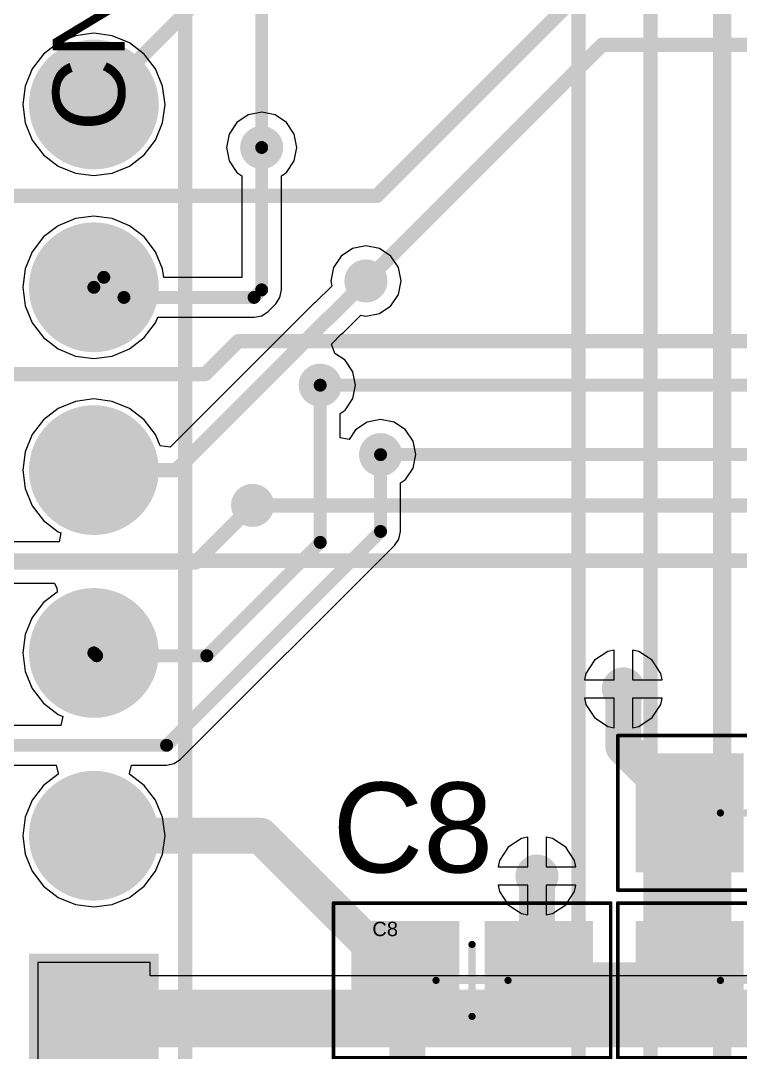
# Model space of a CAD drawing. Header units: inches. Extents: x 0 to 7.57, y 0 to 3.51.
# Drawn here: x 0.246 to 0.64, y 1.185 to 1.749 of the extents above; entities that cross this region are included whole.
import ezdxf

# ---------------------------------------------------------------- set-up
doc = ezdxf.new("R2010")
doc.units = ezdxf.units.IN
doc.header["$MEASUREMENT"] = 0
for name, color, linetype in [('Bottom Courtyard', 56, 'Continuous'), ('Bottom Overlay', 54, 'Continuous'), ('Bottom Solder', 6, 'Continuous'), ('L1', 1, 'Continuous'), ('L2', 5, 'Continuous'), ('Multi-Layer', 9, 'Continuous'), ('Pad Holes', 156, 'Continuous'), ('Top Courtyard', 56, 'Continuous'), ('Top Overlay', 2, 'Continuous'), ('Top Paste', 8, 'Continuous'), ('Top Solder', 216, 'Continuous'), ('Via Holes', 16, 'Continuous')]:
    doc.layers.add(name, color=color, linetype=linetype)
doc.styles.add('Arial', font='', dxfattribs={"height": 0.2})
doc.styles.get('Arial').set_extended_font_data('Arial')

# ---------------------------------------------------------------- blocks, each defined once
blk = doc.blocks.new('DW254R_22_10_85_10')
at = {"layer": 'Bottom Solder'}
h = blk.add_hatch(color=6, dxfattribs=at)
edge = h.paths.add_edge_path()
edge.add_arc((-0.35, -0.05), 0.0355, 0, 360)
h = blk.add_hatch(color=6, dxfattribs=at)
edge = h.paths.add_edge_path()
edge.add_arc((-0.25, -0.05), 0.0355, 0, 360)
h = blk.add_hatch(color=6, dxfattribs=at)
edge = h.paths.add_edge_path()
edge.add_arc((-0.15, -0.05), 0.0355, 0, 360)
h = blk.add_hatch(color=6, dxfattribs=at)
edge = h.paths.add_edge_path()
edge.add_arc((-0.05, -0.05), 0.0355, 0, 360)
h = blk.add_hatch(color=6, dxfattribs=at)
edge = h.paths.add_edge_path()
edge.add_arc((0.05, -0.05), 0.0355, 0, 360)
blk.add_hatch(color=6, dxfattribs=at).paths.add_polyline_path([(-0.47762, -0.02238), (-0.42238, -0.02238), (-0.42238, -0.07762), (-0.47762, -0.07762)])
at = {"layer": 'L1'}
blk.add_hatch(color=1, dxfattribs=at).paths.add_polyline_path([(-0.4815, -0.0185), (-0.4185, -0.0185), (-0.4185, -0.0815), (-0.4815, -0.0815)])
h = blk.add_hatch(color=1, dxfattribs=at)
edge = h.paths.add_edge_path()
edge.add_arc((-0.35, -0.05), 0.0315, 0, 360)
h = blk.add_hatch(color=1, dxfattribs=at)
edge = h.paths.add_edge_path()
edge.add_arc((-0.25, -0.05), 0.0315, 0, 360)
h = blk.add_hatch(color=1, dxfattribs=at)
edge = h.paths.add_edge_path()
edge.add_arc((-0.15, -0.05), 0.0315, 0, 360)
h = blk.add_hatch(color=1, dxfattribs=at)
edge = h.paths.add_edge_path()
edge.add_arc((-0.05, -0.05), 0.0315, 0, 360)
h = blk.add_hatch(color=1, dxfattribs=at)
edge = h.paths.add_edge_path()
edge.add_arc((0.05, -0.05), 0.0315, 0, 360)
at = {"layer": 'L2'}
h = blk.add_hatch(color=5, dxfattribs=at)
edge = h.paths.add_edge_path()
edge.add_arc((-0.35, -0.05), 0.0315, 0, 360)
h = blk.add_hatch(color=5, dxfattribs=at)
edge = h.paths.add_edge_path()
edge.add_arc((-0.25, -0.05), 0.0315, 0, 360)
h = blk.add_hatch(color=5, dxfattribs=at)
edge = h.paths.add_edge_path()
edge.add_arc((-0.15, -0.05), 0.0315, 0, 360)
h = blk.add_hatch(color=5, dxfattribs=at)
edge = h.paths.add_edge_path()
edge.add_arc((-0.05, -0.05), 0.0315, 0, 360)
h = blk.add_hatch(color=5, dxfattribs=at)
edge = h.paths.add_edge_path()
edge.add_arc((0.05, -0.05), 0.0315, 0, 360)
blk.add_hatch(color=5, dxfattribs=at).paths.add_polyline_path([(-0.47362, -0.02638), (-0.42638, -0.02638), (-0.42638, -0.07362), (-0.47362, -0.07362)])
at = {"layer": 'Multi-Layer'}
h = blk.add_hatch(color=9, dxfattribs=at)
edge = h.paths.add_edge_path()
edge.add_arc((-0.35, -0.05), 0.0315, 0, 360)
h = blk.add_hatch(color=9, dxfattribs=at)
edge = h.paths.add_edge_path()
edge.add_arc((-0.25, -0.05), 0.0315, 0, 360)
h = blk.add_hatch(color=9, dxfattribs=at)
edge = h.paths.add_edge_path()
edge.add_arc((-0.15, -0.05), 0.0315, 0, 360)
h = blk.add_hatch(color=9, dxfattribs=at)
edge = h.paths.add_edge_path()
edge.add_arc((-0.05, -0.05), 0.0315, 0, 360)
h = blk.add_hatch(color=9, dxfattribs=at)
edge = h.paths.add_edge_path()
edge.add_arc((0.05, -0.05), 0.0315, 0, 360)
at = {"layer": 'Pad Holes'}
h = blk.add_hatch(color=7, dxfattribs=at)
edge = h.paths.add_edge_path()
edge.add_arc((-0.45, -0.05), 0.01969, 0, 360)
h = blk.add_hatch(color=7, dxfattribs=at)
edge = h.paths.add_edge_path()
edge.add_arc((-0.35, -0.05), 0.01969, 0, 360)
h = blk.add_hatch(color=7, dxfattribs=at)
edge = h.paths.add_edge_path()
edge.add_arc((-0.25, -0.05), 0.01969, 0, 360)
h = blk.add_hatch(color=7, dxfattribs=at)
edge = h.paths.add_edge_path()
edge.add_arc((-0.15, -0.05), 0.01969, 0, 360)
h = blk.add_hatch(color=7, dxfattribs=at)
edge = h.paths.add_edge_path()
edge.add_arc((-0.05, -0.05), 0.01969, 0, 360)
h = blk.add_hatch(color=7, dxfattribs=at)
edge = h.paths.add_edge_path()
edge.add_arc((0.05, -0.05), 0.01969, 0, 360)
at = {"layer": 'Top Solder'}
blk.add_hatch(color=216, dxfattribs=at).paths.add_polyline_path([(-0.4855, -0.0145), (-0.4145, -0.0145), (-0.4145, -0.0855), (-0.4855, -0.0855)])
h = blk.add_hatch(color=216, dxfattribs=at)
edge = h.paths.add_edge_path()
edge.add_arc((-0.35, -0.05), 0.0355, 0, 360)
h = blk.add_hatch(color=216, dxfattribs=at)
edge = h.paths.add_edge_path()
edge.add_arc((-0.25, -0.05), 0.0355, 0, 360)
h = blk.add_hatch(color=216, dxfattribs=at)
edge = h.paths.add_edge_path()
edge.add_arc((-0.15, -0.05), 0.0355, 0, 360)
h = blk.add_hatch(color=216, dxfattribs=at)
edge = h.paths.add_edge_path()
edge.add_arc((-0.05, -0.05), 0.0355, 0, 360)
h = blk.add_hatch(color=216, dxfattribs=at)
edge = h.paths.add_edge_path()
edge.add_arc((0.05, -0.05), 0.0355, 0, 360)
at = {"layer": 'Top Courtyard'}
for points in [[(0, 0.01969, 0.00787, 0.00787, 0), (0, -0.01969, 0.00787, 0.00787, 0)], [(0.5, -0.1, 0.00787, 0.00787, 0), (-0.5, -0.1, 0.00787, 0.00787, 0)]]:
    blk.add_lwpolyline(points, format="xyseb", dxfattribs=at)
blk.add_lwpolyline([(-0.00197, -0.01969, 0.00394, 0.00394, 1), (0.00197, -0.01969, 0.00394, 0.00394, 1)], format="xyseb", close=True, dxfattribs=at)
at = {"layer": 'Top Overlay'}
blk.add_lwpolyline([(0.5, -0.1, 0.00787, 0.00787, 0), (-0.5, -0.1, 0.00787, 0.00787, 0)], format="xyseb", dxfattribs=at)
at = {"layer": 'Top Courtyard', "style": 'Arial'}
blk.add_text('CN2', height=0.03937, dxfattribs=at).set_placement((0.03543, -0.06693))
blk = doc.blocks.new('FMC_160LCD_V2_B_46')
at = {"layer": 'Bottom Courtyard'}
blk.add_lwpolyline([(1.29921, 0.90551, 0.00787, 0.00787, 0), (1.29921, -0.82677, 0.00787, 0.00787, 0)], format="xyseb", dxfattribs=at)
at = {"layer": 'Bottom Overlay'}
blk.add_lwpolyline([(1.26, 0.72835, 0.01, 0.01, 0), (1.26, -0.72835, 0.01, 0.01, 0)], format="xyseb", dxfattribs=at)
blk = doc.blocks.new('BACKLIGHT_B_52')
at = {"layer": 'Bottom Courtyard'}
blk.add_lwpolyline([(1.41732, 0.70866, 0.00787, 0.00787, 0), (1.41732, -0.70866, 0.00787, 0.00787, 0)], format="xyseb", dxfattribs=at)
blk = doc.blocks.new('CAP_SM0805_YAGEOCC2_N_59')
at = {"layer": 'L1'}
for points in [[(-0.06209, -0.02854), (-0.06209, 0.02854), (-0.01091, 0.02854), (-0.01091, -0.02854)], [(0.01091, -0.02854), (0.01091, 0.02854), (0.06209, 0.02854), (0.06209, -0.02854)]]:
    blk.add_hatch(color=1, dxfattribs=at).paths.add_polyline_path(points)
at = {"layer": 'Top Paste'}
for points in [[(-0.06209, -0.02854), (-0.06209, 0.02854), (-0.01091, 0.02854), (-0.01091, -0.02854)], [(0.01091, -0.02854), (0.01091, 0.02854), (0.06209, 0.02854), (0.06209, -0.02854)]]:
    blk.add_hatch(color=8, dxfattribs=at).paths.add_polyline_path(points)
at = {"layer": 'Top Solder'}
for points in [[(-0.06609, -0.03254), (-0.06609, 0.03254), (-0.00691, 0.03254), (-0.00691, -0.03254)], [(0.00691, -0.03254), (0.00691, 0.03254), (0.06609, 0.03254), (0.06609, -0.03254)]]:
    blk.add_hatch(color=216, dxfattribs=at).paths.add_polyline_path(points)
at = {"layer": 'Top Courtyard'}
for points in [[(0.07579, 0.04232, 0.00197, 0.00197, 0), (-0.07579, 0.04232, 0.00197, 0.00197, 0)], [(-0.07579, 0.04232, 0.00197, 0.00197, 0), (-0.07579, -0.04232, 0.00197, 0.00197, 0)], [(0.07579, 0.04232, 0.00197, 0.00197, 0), (0.07579, -0.04232, 0.00197, 0.00197, 0)], [(0, 0.01969, 0.00394, 0.00394, 0), (0, -0.01969, 0.00394, 0.00394, 0)], [(0.01969, 0, 0.00394, 0.00394, 0), (-0.01969, 0, 0.00394, 0.00394, 0)], [(0.07579, -0.04232, 0.00197, 0.00197, 0), (-0.07579, -0.04232, 0.00197, 0.00197, 0)]]:
    blk.add_lwpolyline(points, format="xyseb", dxfattribs=at)
for points in [[(-0.07628, 0.04232, 0.000984, 0.000984, 1), (-0.0753, 0.04232, 0.000984, 0.000984, 1)], [(-0.07628, 0.04232, 0.000984, 0.000984, 1), (-0.0753, 0.04232, 0.000984, 0.000984, 1)], [(0.0753, 0.04232, 0.000984, 0.000984, 1), (0.07628, 0.04232, 0.000984, 0.000984, 1)], [(0.0753, 0.04232, 0.000984, 0.000984, 1), (0.07628, 0.04232, 0.000984, 0.000984, 1)], [(-0.00098, 0.01969, 0.00197, 0.00197, 1), (0.00098, 0.01969, 0.00197, 0.00197, 1)], [(-0.02067, 0, 0.00197, 0.00197, 1), (-0.0187, 0, 0.00197, 0.00197, 1)], [(0.0187, 0, 0.00197, 0.00197, 1), (0.02067, 0, 0.00197, 0.00197, 1)], [(-0.00098, -0.01969, 0.00197, 0.00197, 1), (0.00098, -0.01969, 0.00197, 0.00197, 1)], [(-0.07628, -0.04232, 0.000984, 0.000984, 1), (-0.0753, -0.04232, 0.000984, 0.000984, 1)], [(-0.07628, -0.04232, 0.000984, 0.000984, 1), (-0.0753, -0.04232, 0.000984, 0.000984, 1)], [(0.0753, -0.04232, 0.000984, 0.000984, 1), (0.07628, -0.04232, 0.000984, 0.000984, 1)], [(0.0753, -0.04232, 0.000984, 0.000984, 1), (0.07628, -0.04232, 0.000984, 0.000984, 1)]]:
    blk.add_lwpolyline(points, format="xyseb", close=True, dxfattribs=at)
at = {"layer": 'Top Overlay'}
for points in [[(-0.07579, 0.04232, 0.00197, 0.00197, 0), (-0.07579, -0.04232, 0.00197, 0.00197, 0)], [(0.07579, 0.04232, 0.00197, 0.00197, 0), (-0.07579, 0.04232, 0.00197, 0.00197, 0)], [(0.07579, 0.04232, 0.00197, 0.00197, 0), (0.07579, -0.04232, 0.00197, 0.00197, 0)], [(0.07579, -0.04232, 0.00197, 0.00197, 0), (-0.07579, -0.04232, 0.00197, 0.00197, 0)]]:
    blk.add_lwpolyline(points, format="xyseb", dxfattribs=at)
for points in [[(-0.07628, 0.04232, 0.000984, 0.000984, 1), (-0.0753, 0.04232, 0.000984, 0.000984, 1)], [(-0.07628, 0.04232, 0.000984, 0.000984, 1), (-0.0753, 0.04232, 0.000984, 0.000984, 1)], [(0.0753, 0.04232, 0.000984, 0.000984, 1), (0.07628, 0.04232, 0.000984, 0.000984, 1)], [(0.0753, 0.04232, 0.000984, 0.000984, 1), (0.07628, 0.04232, 0.000984, 0.000984, 1)], [(-0.07628, -0.04232, 0.000984, 0.000984, 1), (-0.0753, -0.04232, 0.000984, 0.000984, 1)], [(-0.07628, -0.04232, 0.000984, 0.000984, 1), (-0.0753, -0.04232, 0.000984, 0.000984, 1)], [(0.0753, -0.04232, 0.000984, 0.000984, 1), (0.07628, -0.04232, 0.000984, 0.000984, 1)], [(0.0753, -0.04232, 0.000984, 0.000984, 1), (0.07628, -0.04232, 0.000984, 0.000984, 1)]]:
    blk.add_lwpolyline(points, format="xyseb", close=True, dxfattribs=at)
at = {"layer": 'Top Courtyard', "style": 'Arial'}
blk.add_text('C16', height=0.007874, dxfattribs=at).set_placement((-0.05453, 0.02421))
blk = doc.blocks.new('CAP_SM0805_YAGEOCC2_N_60')
at = {"layer": 'L1'}
for points in [[(-0.06209, -0.02854), (-0.06209, 0.02854), (-0.01091, 0.02854), (-0.01091, -0.02854)], [(0.01091, -0.02854), (0.01091, 0.02854), (0.06209, 0.02854), (0.06209, -0.02854)]]:
    blk.add_hatch(color=1, dxfattribs=at).paths.add_polyline_path(points)
at = {"layer": 'Top Paste'}
for points in [[(-0.06209, -0.02854), (-0.06209, 0.02854), (-0.01091, 0.02854), (-0.01091, -0.02854)], [(0.01091, -0.02854), (0.01091, 0.02854), (0.06209, 0.02854), (0.06209, -0.02854)]]:
    blk.add_hatch(color=8, dxfattribs=at).paths.add_polyline_path(points)
at = {"layer": 'Top Solder'}
for points in [[(-0.06609, -0.03254), (-0.06609, 0.03254), (-0.00691, 0.03254), (-0.00691, -0.03254)], [(0.00691, -0.03254), (0.00691, 0.03254), (0.06609, 0.03254), (0.06609, -0.03254)]]:
    blk.add_hatch(color=216, dxfattribs=at).paths.add_polyline_path(points)
at = {"layer": 'Top Courtyard'}
for points in [[(0.07579, 0.04232, 0.00197, 0.00197, 0), (-0.07579, 0.04232, 0.00197, 0.00197, 0)], [(-0.07579, 0.04232, 0.00197, 0.00197, 0), (-0.07579, -0.04232, 0.00197, 0.00197, 0)], [(0.07579, 0.04232, 0.00197, 0.00197, 0), (0.07579, -0.04232, 0.00197, 0.00197, 0)], [(0, 0.01969, 0.00394, 0.00394, 0), (0, -0.01969, 0.00394, 0.00394, 0)], [(0.01969, 0, 0.00394, 0.00394, 0), (-0.01969, 0, 0.00394, 0.00394, 0)], [(0.07579, -0.04232, 0.00197, 0.00197, 0), (-0.07579, -0.04232, 0.00197, 0.00197, 0)]]:
    blk.add_lwpolyline(points, format="xyseb", dxfattribs=at)
for points in [[(-0.07628, 0.04232, 0.000984, 0.000984, 1), (-0.0753, 0.04232, 0.000984, 0.000984, 1)], [(-0.07628, 0.04232, 0.000984, 0.000984, 1), (-0.0753, 0.04232, 0.000984, 0.000984, 1)], [(0.0753, 0.04232, 0.000984, 0.000984, 1), (0.07628, 0.04232, 0.000984, 0.000984, 1)], [(0.0753, 0.04232, 0.000984, 0.000984, 1), (0.07628, 0.04232, 0.000984, 0.000984, 1)], [(-0.00098, 0.01969, 0.00197, 0.00197, 1), (0.00098, 0.01969, 0.00197, 0.00197, 1)], [(-0.02067, 0, 0.00197, 0.00197, 1), (-0.0187, 0, 0.00197, 0.00197, 1)], [(0.0187, 0, 0.00197, 0.00197, 1), (0.02067, 0, 0.00197, 0.00197, 1)], [(-0.00098, -0.01969, 0.00197, 0.00197, 1), (0.00098, -0.01969, 0.00197, 0.00197, 1)], [(-0.07628, -0.04232, 0.000984, 0.000984, 1), (-0.0753, -0.04232, 0.000984, 0.000984, 1)], [(-0.07628, -0.04232, 0.000984, 0.000984, 1), (-0.0753, -0.04232, 0.000984, 0.000984, 1)], [(0.0753, -0.04232, 0.000984, 0.000984, 1), (0.07628, -0.04232, 0.000984, 0.000984, 1)], [(0.0753, -0.04232, 0.000984, 0.000984, 1), (0.07628, -0.04232, 0.000984, 0.000984, 1)]]:
    blk.add_lwpolyline(points, format="xyseb", close=True, dxfattribs=at)
at = {"layer": 'Top Overlay'}
for points in [[(-0.07579, 0.04232, 0.00197, 0.00197, 0), (-0.07579, -0.04232, 0.00197, 0.00197, 0)], [(0.07579, 0.04232, 0.00197, 0.00197, 0), (-0.07579, 0.04232, 0.00197, 0.00197, 0)], [(0.07579, 0.04232, 0.00197, 0.00197, 0), (0.07579, -0.04232, 0.00197, 0.00197, 0)], [(0.07579, -0.04232, 0.00197, 0.00197, 0), (-0.07579, -0.04232, 0.00197, 0.00197, 0)]]:
    blk.add_lwpolyline(points, format="xyseb", dxfattribs=at)
for points in [[(-0.07628, 0.04232, 0.000984, 0.000984, 1), (-0.0753, 0.04232, 0.000984, 0.000984, 1)], [(-0.07628, 0.04232, 0.000984, 0.000984, 1), (-0.0753, 0.04232, 0.000984, 0.000984, 1)], [(0.0753, 0.04232, 0.000984, 0.000984, 1), (0.07628, 0.04232, 0.000984, 0.000984, 1)], [(0.0753, 0.04232, 0.000984, 0.000984, 1), (0.07628, 0.04232, 0.000984, 0.000984, 1)], [(-0.07628, -0.04232, 0.000984, 0.000984, 1), (-0.0753, -0.04232, 0.000984, 0.000984, 1)], [(-0.07628, -0.04232, 0.000984, 0.000984, 1), (-0.0753, -0.04232, 0.000984, 0.000984, 1)], [(0.0753, -0.04232, 0.000984, 0.000984, 1), (0.07628, -0.04232, 0.000984, 0.000984, 1)], [(0.0753, -0.04232, 0.000984, 0.000984, 1), (0.07628, -0.04232, 0.000984, 0.000984, 1)]]:
    blk.add_lwpolyline(points, format="xyseb", close=True, dxfattribs=at)
at = {"layer": 'Top Courtyard', "style": 'Arial'}
blk.add_text('C15', height=0.007874, dxfattribs=at).set_placement((-0.05453, 0.02421))
blk = doc.blocks.new('CAP_SM0805_YAGEOCC2_N_65')
at = {"layer": 'L1'}
for points in [[(-0.06209, -0.02854), (-0.06209, 0.02854), (-0.01091, 0.02854), (-0.01091, -0.02854)], [(0.01091, -0.02854), (0.01091, 0.02854), (0.06209, 0.02854), (0.06209, -0.02854)]]:
    blk.add_hatch(color=1, dxfattribs=at).paths.add_polyline_path(points)
at = {"layer": 'Top Paste'}
for points in [[(-0.06209, -0.02854), (-0.06209, 0.02854), (-0.01091, 0.02854), (-0.01091, -0.02854)], [(0.01091, -0.02854), (0.01091, 0.02854), (0.06209, 0.02854), (0.06209, -0.02854)]]:
    blk.add_hatch(color=8, dxfattribs=at).paths.add_polyline_path(points)
at = {"layer": 'Top Solder'}
for points in [[(-0.06609, -0.03254), (-0.06609, 0.03254), (-0.00691, 0.03254), (-0.00691, -0.03254)], [(0.00691, -0.03254), (0.00691, 0.03254), (0.06609, 0.03254), (0.06609, -0.03254)]]:
    blk.add_hatch(color=216, dxfattribs=at).paths.add_polyline_path(points)
at = {"layer": 'Top Courtyard'}
for points in [[(-0.07579, 0.04232, 0.00197, 0.00197, 0), (0.07579, 0.04232, 0.00197, 0.00197, 0)], [(-0.07579, -0.04232, 0.00197, 0.00197, 0), (-0.07579, 0.04232, 0.00197, 0.00197, 0)], [(0.07579, -0.04232, 0.00197, 0.00197, 0), (0.07579, 0.04232, 0.00197, 0.00197, 0)], [(0, -0.01969, 0.00394, 0.00394, 0), (0, 0.01969, 0.00394, 0.00394, 0)], [(-0.01969, 0, 0.00394, 0.00394, 0), (0.01969, 0, 0.00394, 0.00394, 0)], [(-0.07579, -0.04232, 0.00197, 0.00197, 0), (0.07579, -0.04232, 0.00197, 0.00197, 0)]]:
    blk.add_lwpolyline(points, format="xyseb", dxfattribs=at)
for points in [[(-0.07628, 0.04232, 0.000984, 0.000984, 1), (-0.0753, 0.04232, 0.000984, 0.000984, 1)], [(-0.07628, 0.04232, 0.000984, 0.000984, 1), (-0.0753, 0.04232, 0.000984, 0.000984, 1)], [(0.0753, 0.04232, 0.000984, 0.000984, 1), (0.07628, 0.04232, 0.000984, 0.000984, 1)], [(0.0753, 0.04232, 0.000984, 0.000984, 1), (0.07628, 0.04232, 0.000984, 0.000984, 1)], [(-0.00098, 0.01969, 0.00197, 0.00197, 1), (0.00098, 0.01969, 0.00197, 0.00197, 1)], [(-0.02067, 0, 0.00197, 0.00197, 1), (-0.0187, 0, 0.00197, 0.00197, 1)], [(0.0187, 0, 0.00197, 0.00197, 1), (0.02067, 0, 0.00197, 0.00197, 1)], [(-0.00098, -0.01969, 0.00197, 0.00197, 1), (0.00098, -0.01969, 0.00197, 0.00197, 1)], [(-0.07628, -0.04232, 0.000984, 0.000984, 1), (-0.0753, -0.04232, 0.000984, 0.000984, 1)], [(-0.07628, -0.04232, 0.000984, 0.000984, 1), (-0.0753, -0.04232, 0.000984, 0.000984, 1)], [(0.0753, -0.04232, 0.000984, 0.000984, 1), (0.07628, -0.04232, 0.000984, 0.000984, 1)], [(0.0753, -0.04232, 0.000984, 0.000984, 1), (0.07628, -0.04232, 0.000984, 0.000984, 1)]]:
    blk.add_lwpolyline(points, format="xyseb", close=True, dxfattribs=at)
at = {"layer": 'Top Overlay'}
for points in [[(-0.07579, -0.04232, 0.00197, 0.00197, 0), (-0.07579, 0.04232, 0.00197, 0.00197, 0)], [(-0.07579, 0.04232, 0.00197, 0.00197, 0), (0.07579, 0.04232, 0.00197, 0.00197, 0)], [(0.07579, -0.04232, 0.00197, 0.00197, 0), (0.07579, 0.04232, 0.00197, 0.00197, 0)], [(-0.07579, -0.04232, 0.00197, 0.00197, 0), (0.07579, -0.04232, 0.00197, 0.00197, 0)]]:
    blk.add_lwpolyline(points, format="xyseb", dxfattribs=at)
for points in [[(-0.07628, 0.04232, 0.000984, 0.000984, 1), (-0.0753, 0.04232, 0.000984, 0.000984, 1)], [(-0.07628, 0.04232, 0.000984, 0.000984, 1), (-0.0753, 0.04232, 0.000984, 0.000984, 1)], [(0.0753, 0.04232, 0.000984, 0.000984, 1), (0.07628, 0.04232, 0.000984, 0.000984, 1)], [(0.0753, 0.04232, 0.000984, 0.000984, 1), (0.07628, 0.04232, 0.000984, 0.000984, 1)], [(-0.07628, -0.04232, 0.000984, 0.000984, 1), (-0.0753, -0.04232, 0.000984, 0.000984, 1)], [(-0.07628, -0.04232, 0.000984, 0.000984, 1), (-0.0753, -0.04232, 0.000984, 0.000984, 1)], [(0.0753, -0.04232, 0.000984, 0.000984, 1), (0.07628, -0.04232, 0.000984, 0.000984, 1)], [(0.0753, -0.04232, 0.000984, 0.000984, 1), (0.07628, -0.04232, 0.000984, 0.000984, 1)]]:
    blk.add_lwpolyline(points, format="xyseb", close=True, dxfattribs=at)
at = {"layer": 'Top Courtyard', "style": 'Arial'}
blk.add_text('C8', height=0.007874, dxfattribs=at).set_placement((-0.05453, 0.02421))

msp = doc.modelspace()

# ---------------------------------------------------------------- hatches: boundary and pattern name
at = {"layer": 'Bottom Solder'}
h = msp.add_hatch(color=6, dxfattribs=at)
edge = h.paths.add_edge_path()
edge.add_arc((0.378, 1.68), 0.00991, 0, 360)
h = msp.add_hatch(color=6, dxfattribs=at)
edge = h.paths.add_edge_path()
edge.add_arc((0.435, 1.607), 0.00991, 0, 360)
h = msp.add_hatch(color=6, dxfattribs=at)
edge = h.paths.add_edge_path()
edge.add_arc((0.41, 1.55), 0.00991, 0, 360)
h = msp.add_hatch(color=6, dxfattribs=at)
edge = h.paths.add_edge_path()
edge.add_arc((0.443, 1.512), 0.00991, 0, 360)
h = msp.add_hatch(color=6, dxfattribs=at)
edge = h.paths.add_edge_path()
edge.add_arc((0.37303, 1.48425), 0.00991, 0, 360)
h = msp.add_hatch(color=6, dxfattribs=at)
edge = h.paths.add_edge_path()
edge.add_arc((0.57579, 1.38386), 0.00991, 0, 360)
h = msp.add_hatch(color=6, dxfattribs=at)
edge = h.paths.add_edge_path()
edge.add_arc((0.52854, 1.2815), 0.00991, 0, 360)
at = {"layer": 'L1'}
h = msp.add_hatch(color=1, dxfattribs=at)
edge = h.paths.add_edge_path()
edge.add_arc((0.378, 1.68), 0.01181, 0, 360)
h = msp.add_hatch(color=1, dxfattribs=at)
edge = h.paths.add_edge_path()
edge.add_arc((0.435, 1.607), 0.01181, 0, 360)
h = msp.add_hatch(color=1, dxfattribs=at)
edge = h.paths.add_edge_path()
edge.add_arc((0.41, 1.55), 0.01181, 0, 360)
h = msp.add_hatch(color=1, dxfattribs=at)
edge = h.paths.add_edge_path()
edge.add_arc((0.443, 1.512), 0.01181, 0, 360)
h = msp.add_hatch(color=1, dxfattribs=at)
edge = h.paths.add_edge_path()
edge.add_arc((0.37303, 1.48425), 0.01181, 0, 360)
h = msp.add_hatch(color=1, dxfattribs=at)
edge = h.paths.add_edge_path()
edge.add_arc((0.57579, 1.38386), 0.01181, 0, 360)
h = msp.add_hatch(color=1, dxfattribs=at)
edge = h.paths.add_edge_path()
edge.add_arc((0.52854, 1.2815), 0.01181, 0, 360)
at = {"layer": 'L2'}
h = msp.add_hatch(color=5, dxfattribs=at)
edge = h.paths.add_edge_path()
edge.add_arc((0.378, 1.68), 0.01181, 0, 360)
h = msp.add_hatch(color=5, dxfattribs=at)
edge = h.paths.add_edge_path()
edge.add_arc((0.435, 1.607), 0.01181, 0, 360)
h = msp.add_hatch(color=5, dxfattribs=at)
edge = h.paths.add_edge_path()
edge.add_arc((0.41, 1.55), 0.01181, 0, 360)
h = msp.add_hatch(color=5, dxfattribs=at)
edge = h.paths.add_edge_path()
edge.add_arc((0.443, 1.512), 0.01181, 0, 360)
h = msp.add_hatch(color=5, dxfattribs=at)
edge = h.paths.add_edge_path()
edge.add_arc((0.37303, 1.48425), 0.01181, 0, 360)
h = msp.add_hatch(color=5, dxfattribs=at)
edge = h.paths.add_edge_path()
edge.add_arc((0.57579, 1.38386), 0.01181, 0, 360)
h = msp.add_hatch(color=5, dxfattribs=at)
edge = h.paths.add_edge_path()
edge.add_arc((0.52854, 1.2815), 0.01181, 0, 360)
at = {"layer": 'Top Solder'}
h = msp.add_hatch(color=216, dxfattribs=at)
edge = h.paths.add_edge_path()
edge.add_arc((0.378, 1.68), 0.00991, 0, 360)
h = msp.add_hatch(color=216, dxfattribs=at)
edge = h.paths.add_edge_path()
edge.add_arc((0.435, 1.607), 0.00991, 0, 360)
h = msp.add_hatch(color=216, dxfattribs=at)
edge = h.paths.add_edge_path()
edge.add_arc((0.41, 1.55), 0.00991, 0, 360)
h = msp.add_hatch(color=216, dxfattribs=at)
edge = h.paths.add_edge_path()
edge.add_arc((0.443, 1.512), 0.00991, 0, 360)
h = msp.add_hatch(color=216, dxfattribs=at)
edge = h.paths.add_edge_path()
edge.add_arc((0.37303, 1.48425), 0.00991, 0, 360)
h = msp.add_hatch(color=216, dxfattribs=at)
edge = h.paths.add_edge_path()
edge.add_arc((0.57579, 1.38386), 0.00991, 0, 360)
h = msp.add_hatch(color=216, dxfattribs=at)
edge = h.paths.add_edge_path()
edge.add_arc((0.52854, 1.2815), 0.00991, 0, 360)
at = {"layer": 'Via Holes'}
h = msp.add_hatch(color=7, dxfattribs=at)
edge = h.paths.add_edge_path()
edge.add_arc((0.378, 1.68), 0.00591, 0, 360)
h = msp.add_hatch(color=7, dxfattribs=at)
edge = h.paths.add_edge_path()
edge.add_arc((0.435, 1.607), 0.00591, 0, 360)
h = msp.add_hatch(color=7, dxfattribs=at)
edge = h.paths.add_edge_path()
edge.add_arc((0.41, 1.55), 0.00591, 0, 360)
h = msp.add_hatch(color=7, dxfattribs=at)
edge = h.paths.add_edge_path()
edge.add_arc((0.443, 1.512), 0.00591, 0, 360)
h = msp.add_hatch(color=7, dxfattribs=at)
edge = h.paths.add_edge_path()
edge.add_arc((0.37303, 1.48425), 0.00591, 0, 360)
h = msp.add_hatch(color=7, dxfattribs=at)
edge = h.paths.add_edge_path()
edge.add_arc((0.57579, 1.38386), 0.00591, 0, 360)
h = msp.add_hatch(color=7, dxfattribs=at)
edge = h.paths.add_edge_path()
edge.add_arc((0.52854, 1.2815), 0.00591, 0, 360)

# ---------------------------------------------------------------- linework, layer by layer
at = {"layer": 'L1'}
for points in [[(0.28622, 1.70354, 0.00787, 0.00787, 0), (0.49606, 1.91339, 0.00787, 0.00787, 0)], [(0.44094, 1.65354, 0.00787, 0.00787, 0), (0.55217, 1.76476, 0.00787, 0.00787, 0)], [(0.378, 1.68, 0.00709, 0.00709, 0), (0.378, 1.75989, 0.00709, 0.00709, 0)], [(0.435, 1.607, 0.00787, 0.00787, 0), (0.56422, 1.73622, 0.00787, 0.00787, 0)], [(0.56422, 1.73622, 0.00787, 0.00787, 0), (1.12055, 1.73622, 0.00787, 0.00787, 0)], [(0.24114, 1.65354, 0.00787, 0.00787, 0), (0.44094, 1.65354, 0.00787, 0.00787, 0)], [(0.347, 1.556, 0.00787, 0.00787, 0), (0.365, 1.574, 0.00787, 0.00787, 0)], [(0.365, 1.574, 0.00787, 0.00787, 0), (0.803, 1.574, 0.00787, 0.00787, 0)], [(0.23869, 1.556, 0.00787, 0.00787, 0), (0.347, 1.556, 0.00787, 0.00787, 0)], [(0.41, 1.55, 0.00709, 0.00709, 0), (0.77736, 1.55, 0.00709, 0.00709, 0)], [(0.443, 1.512, 0.00709, 0.00709, 0), (0.805, 1.512, 0.00709, 0.00709, 0)], [(0.37303, 1.48425, 0.00787, 0.00787, 0), (0.79125, 1.48425, 0.00787, 0.00787, 0)], [(0.23576, 1.454, 0.00787, 0.00787, 0), (0.796, 1.454, 0.00787, 0.00787, 0)], [(0.57579, 1.35228, 0.01969, 0.01969, 0), (0.57579, 1.38386, 0.01969, 0.01969, 0)], [(0.57579, 1.35228, 0.01969, 0.01969, 0), (0.59335, 1.33472, 0.01969, 0.01969, 0)], [(0.59335, 1.33472, 0.01969, 0.01969, 0), (0.5963, 1.33472, 0.01969, 0.01969, 0)], [(0.5963, 1.33472, 0.01969, 0.01969, 0), (0.61205, 1.31898, 0.01969, 0.01969, 0)], [(0.60925, 1.31323, 0.03937, 0.03937, 0), (0.61205, 1.31602, 0.03937, 0.03937, 0)], [(0.60925, 1.2272, 0.03937, 0.03937, 0), (0.60925, 1.31323, 0.03937, 0.03937, 0)], [(0.61205, 1.31602, 0.01969, 0.01969, 0), (0.61205, 1.31898, 0.01969, 0.01969, 0)], [(0.28622, 1.30354, 0.01969, 0.01969, 0), (0.3774, 1.30354, 0.01969, 0.01969, 0)], [(0.3774, 1.30354, 0.01969, 0.01969, 0), (0.43783, 1.24311, 0.01969, 0.01969, 0)], [(0.52854, 1.22539, 0.01969, 0.01969, 0), (0.52854, 1.2815, 0.01969, 0.01969, 0)], [(0.43783, 1.24311, 0.01969, 0.01969, 0), (0.44079, 1.24311, 0.01969, 0.01969, 0)], [(0.44079, 1.24311, 0.01969, 0.01969, 0), (0.45654, 1.22736, 0.01969, 0.01969, 0)], [(0.45654, 1.22441, 0.01969, 0.01969, 0), (0.45654, 1.22736, 0.01969, 0.01969, 0)], [(0.60646, 1.22441, 0.01969, 0.01969, 0), (0.60925, 1.2272, 0.01969, 0.01969, 0)], [(0.45654, 1.22441, 0.01969, 0.01969, 0), (0.4576, 1.22335, 0.01969, 0.01969, 0)], [(0.4576, 1.15248, 0.01969, 0.01969, 0), (0.4576, 1.22335, 0.01969, 0.01969, 0)], [(0.52854, 1.22539, 0.01969, 0.01969, 0), (0.52953, 1.22441, 0.01969, 0.01969, 0)], [(0.52953, 1.22441, 0.01969, 0.01969, 0), (0.60646, 1.22441, 0.01969, 0.01969, 0)]]:
    msp.add_lwpolyline(points, format="xyseb", dxfattribs=at)
for points in [[(0.56225, 1.73622, 0.00394, 0.00394, 1), (0.56619, 1.73622, 0.00394, 0.00394, 1)], [(0.56225, 1.73622, 0.00394, 0.00394, 1), (0.56619, 1.73622, 0.00394, 0.00394, 1)], [(0.28425, 1.70354, 0.00394, 0.00394, 1), (0.28819, 1.70354, 0.00394, 0.00394, 1)], [(0.37623, 1.68, 0.00354, 0.00354, 1), (0.37977, 1.68, 0.00354, 0.00354, 1)], [(0.43898, 1.65354, 0.00394, 0.00394, 1), (0.44291, 1.65354, 0.00394, 0.00394, 1)], [(0.43898, 1.65354, 0.00394, 0.00394, 1), (0.44291, 1.65354, 0.00394, 0.00394, 1)], [(0.43303, 1.607, 0.00394, 0.00394, 1), (0.43697, 1.607, 0.00394, 0.00394, 1)], [(0.36303, 1.574, 0.00394, 0.00394, 1), (0.36697, 1.574, 0.00394, 0.00394, 1)], [(0.36303, 1.574, 0.00394, 0.00394, 1), (0.36697, 1.574, 0.00394, 0.00394, 1)], [(0.34503, 1.556, 0.00394, 0.00394, 1), (0.34897, 1.556, 0.00394, 0.00394, 1)], [(0.34503, 1.556, 0.00394, 0.00394, 1), (0.34897, 1.556, 0.00394, 0.00394, 1)], [(0.40823, 1.55, 0.00354, 0.00354, 1), (0.41177, 1.55, 0.00354, 0.00354, 1)], [(0.44123, 1.512, 0.00354, 0.00354, 1), (0.44477, 1.512, 0.00354, 0.00354, 1)], [(0.37106, 1.48425, 0.00394, 0.00394, 1), (0.375, 1.48425, 0.00394, 0.00394, 1)], [(0.57087, 1.38386, 0.00984, 0.00984, 1), (0.58071, 1.38386, 0.00984, 0.00984, 1)], [(0.57087, 1.35228, 0.00984, 0.00984, 1), (0.58071, 1.35228, 0.00984, 0.00984, 1)], [(0.57087, 1.35228, 0.00984, 0.00984, 1), (0.58071, 1.35228, 0.00984, 0.00984, 1)], [(0.58843, 1.33472, 0.00984, 0.00984, 1), (0.59827, 1.33472, 0.00984, 0.00984, 1)], [(0.58843, 1.33472, 0.00984, 0.00984, 1), (0.59827, 1.33472, 0.00984, 0.00984, 1)], [(0.59138, 1.33472, 0.00984, 0.00984, 1), (0.60122, 1.33472, 0.00984, 0.00984, 1)], [(0.59138, 1.33472, 0.00984, 0.00984, 1), (0.60122, 1.33472, 0.00984, 0.00984, 1)], [(0.59941, 1.31323, 0.01969, 0.01969, 1), (0.61909, 1.31323, 0.01969, 0.01969, 1)], [(0.59941, 1.31323, 0.01969, 0.01969, 1), (0.61909, 1.31323, 0.01969, 0.01969, 1)], [(0.6022, 1.31602, 0.01969, 0.01969, 1), (0.62189, 1.31602, 0.01969, 0.01969, 1)], [(0.60713, 1.31898, 0.00984, 0.00984, 1), (0.61697, 1.31898, 0.00984, 0.00984, 1)], [(0.60713, 1.31898, 0.00984, 0.00984, 1), (0.61697, 1.31898, 0.00984, 0.00984, 1)], [(0.60713, 1.31602, 0.00984, 0.00984, 1), (0.61697, 1.31602, 0.00984, 0.00984, 1)], [(0.2813, 1.30354, 0.00984, 0.00984, 1), (0.29114, 1.30354, 0.00984, 0.00984, 1)], [(0.37248, 1.30354, 0.00984, 0.00984, 1), (0.38232, 1.30354, 0.00984, 0.00984, 1)], [(0.37248, 1.30354, 0.00984, 0.00984, 1), (0.38232, 1.30354, 0.00984, 0.00984, 1)], [(0.52362, 1.2815, 0.00984, 0.00984, 1), (0.53346, 1.2815, 0.00984, 0.00984, 1)], [(0.43291, 1.24311, 0.00984, 0.00984, 1), (0.44276, 1.24311, 0.00984, 0.00984, 1)], [(0.43291, 1.24311, 0.00984, 0.00984, 1), (0.44276, 1.24311, 0.00984, 0.00984, 1)], [(0.43587, 1.24311, 0.00984, 0.00984, 1), (0.44571, 1.24311, 0.00984, 0.00984, 1)], [(0.43587, 1.24311, 0.00984, 0.00984, 1), (0.44571, 1.24311, 0.00984, 0.00984, 1)], [(0.59941, 1.2272, 0.01969, 0.01969, 1), (0.61909, 1.2272, 0.01969, 0.01969, 1)], [(0.45161, 1.22736, 0.00984, 0.00984, 1), (0.46146, 1.22736, 0.00984, 0.00984, 1)], [(0.45161, 1.22736, 0.00984, 0.00984, 1), (0.46146, 1.22736, 0.00984, 0.00984, 1)], [(0.60433, 1.2272, 0.00984, 0.00984, 1), (0.61417, 1.2272, 0.00984, 0.00984, 1)], [(0.45161, 1.22441, 0.00984, 0.00984, 1), (0.46146, 1.22441, 0.00984, 0.00984, 1)], [(0.45161, 1.22441, 0.00984, 0.00984, 1), (0.46146, 1.22441, 0.00984, 0.00984, 1)], [(0.45268, 1.22335, 0.00984, 0.00984, 1), (0.46252, 1.22335, 0.00984, 0.00984, 1)], [(0.45268, 1.22335, 0.00984, 0.00984, 1), (0.46252, 1.22335, 0.00984, 0.00984, 1)], [(0.52362, 1.22539, 0.00984, 0.00984, 1), (0.53346, 1.22539, 0.00984, 0.00984, 1)], [(0.52362, 1.22539, 0.00984, 0.00984, 1), (0.53346, 1.22539, 0.00984, 0.00984, 1)], [(0.52461, 1.22441, 0.00984, 0.00984, 1), (0.53445, 1.22441, 0.00984, 0.00984, 1)], [(0.52461, 1.22441, 0.00984, 0.00984, 1), (0.53445, 1.22441, 0.00984, 0.00984, 1)], [(0.60154, 1.22441, 0.00984, 0.00984, 1), (0.61138, 1.22441, 0.00984, 0.00984, 1)], [(0.60154, 1.22441, 0.00984, 0.00984, 1), (0.61138, 1.22441, 0.00984, 0.00984, 1)]]:
    msp.add_lwpolyline(points, format="xyseb", close=True, dxfattribs=at)
at = {"layer": 'L2'}
for p, q in [((0.27615, 1.74113), (0.26676, 1.73725)), ((0.28622, 1.74246), (0.27615, 1.74113)), ((0.29629, 1.74113), (0.28622, 1.74246)), ((0.30568, 1.73725), (0.29629, 1.74113)), ((0.26676, 1.73725), (0.2587, 1.73106)), ((0.31374, 1.73106), (0.30568, 1.73725)), ((0.2587, 1.73106), (0.25252, 1.723)), ((0.31992, 1.723), (0.31374, 1.73106)), ((0.25252, 1.723), (0.24863, 1.71362)), ((0.32381, 1.71362), (0.31992, 1.723)), ((0.24863, 1.71362), (0.2473, 1.70354)), ((0.32514, 1.70354), (0.32381, 1.71362)), ((0.2473, 1.70354), (0.24863, 1.69347)), ((0.32381, 1.69347), (0.32514, 1.70354)), ((0.378, 1.69927), (0.37063, 1.6978)), ((0.38537, 1.6978), (0.378, 1.69927)), ((0.24863, 1.69347), (0.25252, 1.68409)), ((0.31992, 1.68409), (0.32381, 1.69347)), ((0.36438, 1.69362), (0.3602, 1.68737)), ((0.37063, 1.6978), (0.36438, 1.69362)), ((0.39162, 1.69362), (0.38537, 1.6978)), ((0.3958, 1.68737), (0.39162, 1.69362)), ((0.25252, 1.68409), (0.2587, 1.67603)), ((0.31374, 1.67603), (0.31992, 1.68409)), ((0.3602, 1.68737), (0.35873, 1.68)), ((0.39727, 1.68), (0.3958, 1.68737)), ((0.35873, 1.68), (0.3602, 1.67263)), ((0.3958, 1.67263), (0.39727, 1.68)), ((0.2587, 1.67603), (0.26676, 1.66984)), ((0.30568, 1.66984), (0.31374, 1.67603)), ((0.3602, 1.67263), (0.36438, 1.66638)), ((0.39162, 1.66638), (0.3958, 1.67263)), ((0.26676, 1.66984), (0.27615, 1.66595)), ((0.27615, 1.66595), (0.28622, 1.66463)), ((0.28622, 1.66463), (0.29629, 1.66595)), ((0.29629, 1.66595), (0.30568, 1.66984)), ((0.36438, 1.66638), (0.36716, 1.66451)), ((0.38884, 1.66451), (0.39162, 1.66638)), ((0.36716, 1.66451), (0.36716, 1.60884)), ((0.38884, 1.60215), (0.38884, 1.66451)), ((0.28622, 1.64246), (0.27615, 1.64113)), ((0.29629, 1.64113), (0.28622, 1.64246)), ((0.26676, 1.63725), (0.2587, 1.63106)), ((0.27615, 1.64113), (0.26676, 1.63725)), ((0.30568, 1.63725), (0.29629, 1.64113)), ((0.31374, 1.63106), (0.30568, 1.63725)), ((0.2587, 1.63106), (0.25252, 1.623)), ((0.31992, 1.623), (0.31374, 1.63106)), ((0.435, 1.62627), (0.42763, 1.6248)), ((0.44237, 1.6248), (0.435, 1.62627)), ((0.25252, 1.623), (0.24863, 1.61362)), ((0.32381, 1.61362), (0.31992, 1.623)), ((0.42138, 1.62062), (0.4172, 1.61437)), ((0.42763, 1.6248), (0.42138, 1.62062)), ((0.44862, 1.62062), (0.44237, 1.6248)), ((0.4528, 1.61437), (0.44862, 1.62062)), ((0.4172, 1.61437), (0.41573, 1.607)), ((0.45427, 1.607), (0.4528, 1.61437)), ((0.24863, 1.61362), (0.2473, 1.60354)), ((0.32444, 1.60884), (0.32381, 1.61362)), ((0.36716, 1.60884), (0.32444, 1.60884)), ((0.2473, 1.60354), (0.24863, 1.59347)), ((0.41629, 1.60419), (0.40726, 1.59515)), ((0.41573, 1.607), (0.41629, 1.60419)), ((0.4528, 1.59963), (0.45427, 1.607)), ((0.38566, 1.59449), (0.38801, 1.598)), ((0.38801, 1.598), (0.38884, 1.60215)), ((0.44862, 1.59338), (0.4528, 1.59963)), ((0.24863, 1.59347), (0.25252, 1.58409)), ((0.40637, 1.59456), (0.32795, 1.51613)), ((0.38151, 1.59034), (0.38566, 1.59449)), ((0.38566, 1.59449), (0.38566, 1.59449)), ((0.40726, 1.59515), (0.40637, 1.59456)), ((0.44237, 1.5892), (0.44862, 1.59338)), ((0.31992, 1.58409), (0.3212, 1.58716)), ((0.3212, 1.58716), (0.37385, 1.58716)), ((0.37385, 1.58716), (0.378, 1.58799)), ((0.378, 1.58799), (0.38151, 1.59034)), ((0.42256, 1.57867), (0.43219, 1.58829)), ((0.43219, 1.58829), (0.435, 1.58773)), ((0.435, 1.58773), (0.44237, 1.5892)), ((0.25252, 1.58409), (0.2587, 1.57603)), ((0.31374, 1.57603), (0.31992, 1.58409)), ((0.2587, 1.57603), (0.26676, 1.56984)), ((0.30568, 1.56984), (0.31374, 1.57603)), ((0.41612, 1.57252), (0.42168, 1.57808)), ((0.42168, 1.57808), (0.42256, 1.57867)), ((0.26676, 1.56984), (0.27615, 1.56595)), ((0.29629, 1.56595), (0.30568, 1.56984)), ((0.41803, 1.56736), (0.41612, 1.57252)), ((0.27615, 1.56595), (0.28622, 1.56463)), ((0.28622, 1.56463), (0.29629, 1.56595)), ((0.42362, 1.56362), (0.41803, 1.56736)), ((0.4278, 1.55737), (0.42362, 1.56362)), ((0.42927, 1.55), (0.4278, 1.55737)), ((0.4278, 1.54263), (0.42927, 1.55)), ((0.27615, 1.54113), (0.26676, 1.53725)), ((0.28622, 1.54246), (0.27615, 1.54113)), ((0.29629, 1.54113), (0.28622, 1.54246)), ((0.30568, 1.53725), (0.29629, 1.54113)), ((0.42362, 1.53638), (0.4278, 1.54263)), ((0.26676, 1.53725), (0.2587, 1.53106)), ((0.31374, 1.53106), (0.30568, 1.53725)), ((0.42084, 1.53451), (0.42362, 1.53638)), ((0.2587, 1.53106), (0.25252, 1.523)), ((0.31992, 1.523), (0.31374, 1.53106)), ((0.42084, 1.52116), (0.42084, 1.53451)), ((0.43563, 1.5298), (0.42938, 1.52562)), ((0.443, 1.53127), (0.43563, 1.5298)), ((0.45037, 1.5298), (0.443, 1.53127)), ((0.45662, 1.52562), (0.45037, 1.5298)), ((0.42938, 1.52562), (0.42584, 1.52033)), ((0.4608, 1.51937), (0.45662, 1.52562)), ((0.25252, 1.523), (0.24863, 1.51362)), ((0.32246, 1.51687), (0.31992, 1.523)), ((0.42097, 1.52111), (0.42084, 1.52116)), ((0.42584, 1.52033), (0.42097, 1.52111)), ((0.46227, 1.512), (0.4608, 1.51937)), ((0.24863, 1.51362), (0.2473, 1.50354)), ((0.32795, 1.51613), (0.32246, 1.51687)), ((0.4608, 1.50463), (0.46227, 1.512)), ((0.2473, 1.50354), (0.24863, 1.49347)), ((0.45662, 1.49838), (0.4608, 1.50463)), ((0.45384, 1.49651), (0.45662, 1.49838)), ((0.45384, 1.47), (0.45384, 1.49651)), ((0.24863, 1.49347), (0.25252, 1.48409)), ((0.25252, 1.48409), (0.2587, 1.47603)), ((0.2587, 1.47603), (0.26676, 1.46984)), ((0.26676, 1.46984), (0.26822, 1.46924)), ((0.26822, 1.46924), (0.26722, 1.46424)), ((0.45301, 1.46585), (0.45384, 1.47)), ((0.45384, 1.47), (0.45384, 1.47)), ((0.26722, 1.46424), (0.23568, 1.46424)), ((0.33366, 1.34534), (0.45066, 1.46234)), ((0.45066, 1.46234), (0.45301, 1.46585)), ((0.24033, 1.44176), (0.26475, 1.44176)), ((0.26475, 1.44176), (0.26597, 1.43903)), ((0.26613, 1.43676), (0.2587, 1.43106)), ((0.26597, 1.43903), (0.26613, 1.43676)), ((0.2587, 1.43106), (0.25252, 1.423)), ((0.25252, 1.423), (0.24863, 1.41362)), ((0.24863, 1.41362), (0.2473, 1.40354)), ((0.2473, 1.40354), (0.24863, 1.39347)), ((0.56728, 1.4044), (0.56006, 1.39958)), ((0.57079, 1.4051), (0.56728, 1.4044)), ((0.57079, 1.38886), (0.57079, 1.4051)), ((0.5843, 1.4044), (0.58079, 1.4051)), ((0.58079, 1.4051), (0.58079, 1.38886)), ((0.59151, 1.39958), (0.5843, 1.4044)), ((0.56006, 1.39958), (0.55524, 1.39237)), ((0.59633, 1.39237), (0.59151, 1.39958)), ((0.24863, 1.39347), (0.25252, 1.38409)), ((0.55524, 1.39237), (0.55454, 1.38886)), ((0.55454, 1.38886), (0.57079, 1.38886)), ((0.58079, 1.38886), (0.59703, 1.38886)), ((0.59703, 1.38886), (0.59633, 1.39237)), ((0.25252, 1.38409), (0.2587, 1.37603)), ((0.57079, 1.37886), (0.55454, 1.37886)), ((0.55454, 1.37886), (0.55524, 1.37535)), ((0.57079, 1.36261), (0.57079, 1.37886)), ((0.59703, 1.37886), (0.58079, 1.37886)), ((0.58079, 1.37886), (0.58079, 1.36261)), ((0.59633, 1.37535), (0.59703, 1.37886)), ((0.2587, 1.37603), (0.26676, 1.36984)), ((0.55524, 1.37535), (0.56006, 1.36813)), ((0.59151, 1.36813), (0.59633, 1.37535)), ((0.26676, 1.36984), (0.26918, 1.36884)), ((0.26918, 1.36884), (0.26819, 1.36384)), ((0.56006, 1.36813), (0.56728, 1.36331)), ((0.5843, 1.36331), (0.59151, 1.36813)), ((0.26819, 1.36384), (0.23568, 1.36384)), ((0.56728, 1.36331), (0.57079, 1.36261)), ((0.58079, 1.36261), (0.5843, 1.36331)), ((0.33015, 1.34299), (0.33366, 1.34534)), ((0.24017, 1.34216), (0.26557, 1.34216)), ((0.26557, 1.34216), (0.2667, 1.33751)), ((0.30574, 1.33751), (0.30687, 1.34216)), ((0.30687, 1.34216), (0.326, 1.34216)), ((0.326, 1.34216), (0.33015, 1.34299)), ((0.26665, 1.33716), (0.2587, 1.33106)), ((0.2667, 1.33751), (0.26665, 1.33716)), ((0.30579, 1.33716), (0.30574, 1.33751)), ((0.31374, 1.33106), (0.30579, 1.33716)), ((0.2587, 1.33106), (0.25252, 1.323)), ((0.31992, 1.323), (0.31374, 1.33106)), ((0.25252, 1.323), (0.24863, 1.31362)), ((0.32381, 1.31362), (0.31992, 1.323)), ((0.24863, 1.31362), (0.2473, 1.30354)), ((0.32514, 1.30354), (0.32381, 1.31362)), ((0.2473, 1.30354), (0.24863, 1.29347)), ((0.32381, 1.29347), (0.32514, 1.30354)), ((0.52003, 1.30204), (0.51282, 1.29722)), ((0.52354, 1.30274), (0.52003, 1.30204)), ((0.52354, 1.2865), (0.52354, 1.30274)), ((0.53705, 1.30204), (0.53354, 1.30274)), ((0.53354, 1.30274), (0.53354, 1.2865)), ((0.54427, 1.29722), (0.53705, 1.30204)), ((0.24863, 1.29347), (0.25252, 1.28409)), ((0.31992, 1.28409), (0.32381, 1.29347)), ((0.51282, 1.29722), (0.508, 1.29001)), ((0.54909, 1.29001), (0.54427, 1.29722)), ((0.508, 1.29001), (0.5073, 1.2865)), ((0.54979, 1.2865), (0.54909, 1.29001)), ((0.25252, 1.28409), (0.2587, 1.27603)), ((0.31374, 1.27603), (0.31992, 1.28409)), ((0.5073, 1.2865), (0.52354, 1.2865)), ((0.53354, 1.2865), (0.54979, 1.2865)), ((0.2587, 1.27603), (0.26676, 1.26984)), ((0.30568, 1.26984), (0.31374, 1.27603)), ((0.52354, 1.2765), (0.5073, 1.2765)), ((0.5073, 1.2765), (0.508, 1.27299)), ((0.52354, 1.26025), (0.52354, 1.2765)), ((0.54979, 1.2765), (0.53354, 1.2765)), ((0.53354, 1.2765), (0.53354, 1.26025)), ((0.54909, 1.27299), (0.54979, 1.2765)), ((0.26676, 1.26984), (0.27615, 1.26595)), ((0.29629, 1.26595), (0.30568, 1.26984)), ((0.508, 1.27299), (0.51282, 1.26577)), ((0.54427, 1.26577), (0.54909, 1.27299)), ((0.27615, 1.26595), (0.28622, 1.26463)), ((0.28622, 1.26463), (0.29629, 1.26595)), ((0.51282, 1.26577), (0.52003, 1.26095)), ((0.53705, 1.26095), (0.54427, 1.26577)), ((0.52003, 1.26095), (0.52354, 1.26025)), ((0.53354, 1.26025), (0.53705, 1.26095)), ((0.31693, 1.23425), (0.25551, 1.23425)), ((0.25551, 1.23425), (0.25551, 1.17283)), ((0.31693, 1.22683), (0.31693, 1.23425)), ((0.91988, 1.22683), (0.31693, 1.22683))]:
    msp.add_line(p, q, dxfattribs=at)
for points in [[(0.378, 1.60215, 0.00709, 0.00709, 0), (0.378, 1.68, 0.00709, 0.00709, 0)], [(0.28622, 1.60354, 0.00709, 0.00709, 0), (0.29168, 1.609, 0.00709, 0.00709, 0)], [(0.29168, 1.609, 0.00709, 0.00709, 0), (0.30268, 1.598, 0.00709, 0.00709, 0)], [(0.41461, 1.58661, 0.00787, 0.00787, 0), (0.435, 1.607, 0.00787, 0.00787, 0)], [(0.37385, 1.598, 0.00709, 0.00709, 0), (0.378, 1.60215, 0.00709, 0.00709, 0)], [(0.30268, 1.598, 0.00709, 0.00709, 0), (0.37385, 1.598, 0.00709, 0.00709, 0)], [(0.33125, 1.50354, 0.00787, 0.00787, 0), (0.41432, 1.58661, 0.00787, 0.00787, 0)], [(0.41432, 1.58661, 0.00787, 0.00787, 0), (0.41461, 1.58661, 0.00787, 0.00787, 0)], [(0.41, 1.464, 0.00709, 0.00709, 0), (0.41, 1.55, 0.00709, 0.00709, 0)], [(0.443, 1.47, 0.00709, 0.00709, 0), (0.443, 1.512, 0.00709, 0.00709, 0)], [(0.28622, 1.50354, 0.00787, 0.00787, 0), (0.33125, 1.50354, 0.00787, 0.00787, 0)], [(0.34178, 1.453, 0.00787, 0.00787, 0), (0.37303, 1.48425, 0.00787, 0.00787, 0)], [(0.326, 1.353, 0.00709, 0.00709, 0), (0.443, 1.47, 0.00709, 0.00709, 0)], [(0.348, 1.402, 0.00709, 0.00709, 0), (0.41, 1.464, 0.00709, 0.00709, 0)], [(0.23568, 1.453, 0.00787, 0.00787, 0), (0.34178, 1.453, 0.00787, 0.00787, 0)], [(0.28622, 1.40354, 0.00709, 0.00709, 0), (0.28776, 1.402, 0.00709, 0.00709, 0)], [(0.28776, 1.402, 0.00709, 0.00709, 0), (0.348, 1.402, 0.00709, 0.00709, 0)], [(0.23568, 1.353, 0.00709, 0.00709, 0), (0.326, 1.353, 0.00709, 0.00709, 0)], [(0.28622, 1.20354, 0.0315, 0.0315, 0), (0.91988, 1.20354, 0.0315, 0.0315, 0)], [(0.28622, 0.95738, 0.01969, 0.01969, 0), (0.28622, 1.20354, 0.01969, 0.01969, 0)]]:
    msp.add_lwpolyline(points, format="xyseb", dxfattribs=at)
for points in [[(0.37623, 1.68, 0.00354, 0.00354, 1), (0.37977, 1.68, 0.00354, 0.00354, 1)], [(0.28991, 1.609, 0.00354, 0.00354, 1), (0.29345, 1.609, 0.00354, 0.00354, 1)], [(0.28991, 1.609, 0.00354, 0.00354, 1), (0.29345, 1.609, 0.00354, 0.00354, 1)], [(0.43303, 1.607, 0.00394, 0.00394, 1), (0.43697, 1.607, 0.00394, 0.00394, 1)], [(0.28445, 1.60354, 0.00354, 0.00354, 1), (0.28799, 1.60354, 0.00354, 0.00354, 1)], [(0.37623, 1.60215, 0.00354, 0.00354, 1), (0.37977, 1.60215, 0.00354, 0.00354, 1)], [(0.37623, 1.60215, 0.00354, 0.00354, 1), (0.37977, 1.60215, 0.00354, 0.00354, 1)], [(0.30091, 1.598, 0.00354, 0.00354, 1), (0.30445, 1.598, 0.00354, 0.00354, 1)], [(0.30091, 1.598, 0.00354, 0.00354, 1), (0.30445, 1.598, 0.00354, 0.00354, 1)], [(0.37208, 1.598, 0.00354, 0.00354, 1), (0.37562, 1.598, 0.00354, 0.00354, 1)], [(0.37208, 1.598, 0.00354, 0.00354, 1), (0.37562, 1.598, 0.00354, 0.00354, 1)], [(0.41235, 1.58661, 0.00394, 0.00394, 1), (0.41629, 1.58661, 0.00394, 0.00394, 1)], [(0.41235, 1.58661, 0.00394, 0.00394, 1), (0.41629, 1.58661, 0.00394, 0.00394, 1)], [(0.41265, 1.58661, 0.00394, 0.00394, 1), (0.41658, 1.58661, 0.00394, 0.00394, 1)], [(0.41265, 1.58661, 0.00394, 0.00394, 1), (0.41658, 1.58661, 0.00394, 0.00394, 1)], [(0.40823, 1.55, 0.00354, 0.00354, 1), (0.41177, 1.55, 0.00354, 0.00354, 1)], [(0.44123, 1.512, 0.00354, 0.00354, 1), (0.44477, 1.512, 0.00354, 0.00354, 1)], [(0.28425, 1.50354, 0.00394, 0.00394, 1), (0.28819, 1.50354, 0.00394, 0.00394, 1)], [(0.32928, 1.50354, 0.00394, 0.00394, 1), (0.33322, 1.50354, 0.00394, 0.00394, 1)], [(0.32928, 1.50354, 0.00394, 0.00394, 1), (0.33322, 1.50354, 0.00394, 0.00394, 1)], [(0.37106, 1.48425, 0.00394, 0.00394, 1), (0.375, 1.48425, 0.00394, 0.00394, 1)], [(0.44123, 1.47, 0.00354, 0.00354, 1), (0.44477, 1.47, 0.00354, 0.00354, 1)], [(0.44123, 1.47, 0.00354, 0.00354, 1), (0.44477, 1.47, 0.00354, 0.00354, 1)], [(0.40823, 1.464, 0.00354, 0.00354, 1), (0.41177, 1.464, 0.00354, 0.00354, 1)], [(0.40823, 1.464, 0.00354, 0.00354, 1), (0.41177, 1.464, 0.00354, 0.00354, 1)], [(0.33981, 1.453, 0.00394, 0.00394, 1), (0.34375, 1.453, 0.00394, 0.00394, 1)], [(0.33981, 1.453, 0.00394, 0.00394, 1), (0.34375, 1.453, 0.00394, 0.00394, 1)], [(0.28445, 1.40354, 0.00354, 0.00354, 1), (0.28799, 1.40354, 0.00354, 0.00354, 1)], [(0.28599, 1.402, 0.00354, 0.00354, 1), (0.28954, 1.402, 0.00354, 0.00354, 1)], [(0.28599, 1.402, 0.00354, 0.00354, 1), (0.28954, 1.402, 0.00354, 0.00354, 1)], [(0.34623, 1.402, 0.00354, 0.00354, 1), (0.34977, 1.402, 0.00354, 0.00354, 1)], [(0.34623, 1.402, 0.00354, 0.00354, 1), (0.34977, 1.402, 0.00354, 0.00354, 1)], [(0.32423, 1.353, 0.00354, 0.00354, 1), (0.32777, 1.353, 0.00354, 0.00354, 1)], [(0.32423, 1.353, 0.00354, 0.00354, 1), (0.32777, 1.353, 0.00354, 0.00354, 1)], [(0.27835, 1.20354, 0.01575, 0.01575, 1), (0.29409, 1.20354, 0.01575, 0.01575, 1)], [(0.2813, 1.20354, 0.00984, 0.00984, 1), (0.29114, 1.20354, 0.00984, 0.00984, 1)]]:
    msp.add_lwpolyline(points, format="xyseb", close=True, dxfattribs=at)

# ---------------------------------------------------------------- block references
for name, p, rotation in [('FMC_160LCD_V2_B_46', (1.88976, 1.65354), 180), ('BACKLIGHT_B_52', (1.9685, 1.65354), 180), ('DW254R_22_10_85_10', (0.23622, 1.65354), 90), ('CAP_SM0805_YAGEOCC2_N_59', (0.64854, 1.31602), 180), ('CAP_SM0805_YAGEOCC2_N_60', (0.64854, 1.22441), 180)]:
    msp.add_blockref(name, p, dxfattribs=dict(rotation=rotation))
msp.add_blockref('CAP_SM0805_YAGEOCC2_N_65', (0.49303, 1.22441))

# ---------------------------------------------------------------- texts
at = {"layer": 'Top Overlay', "style": 'Arial'}
msp.add_text('C8', height=0.049213, dxfattribs=at).set_placement((0.41668, 1.28347))

doc.saveas('drawing.dxf')
